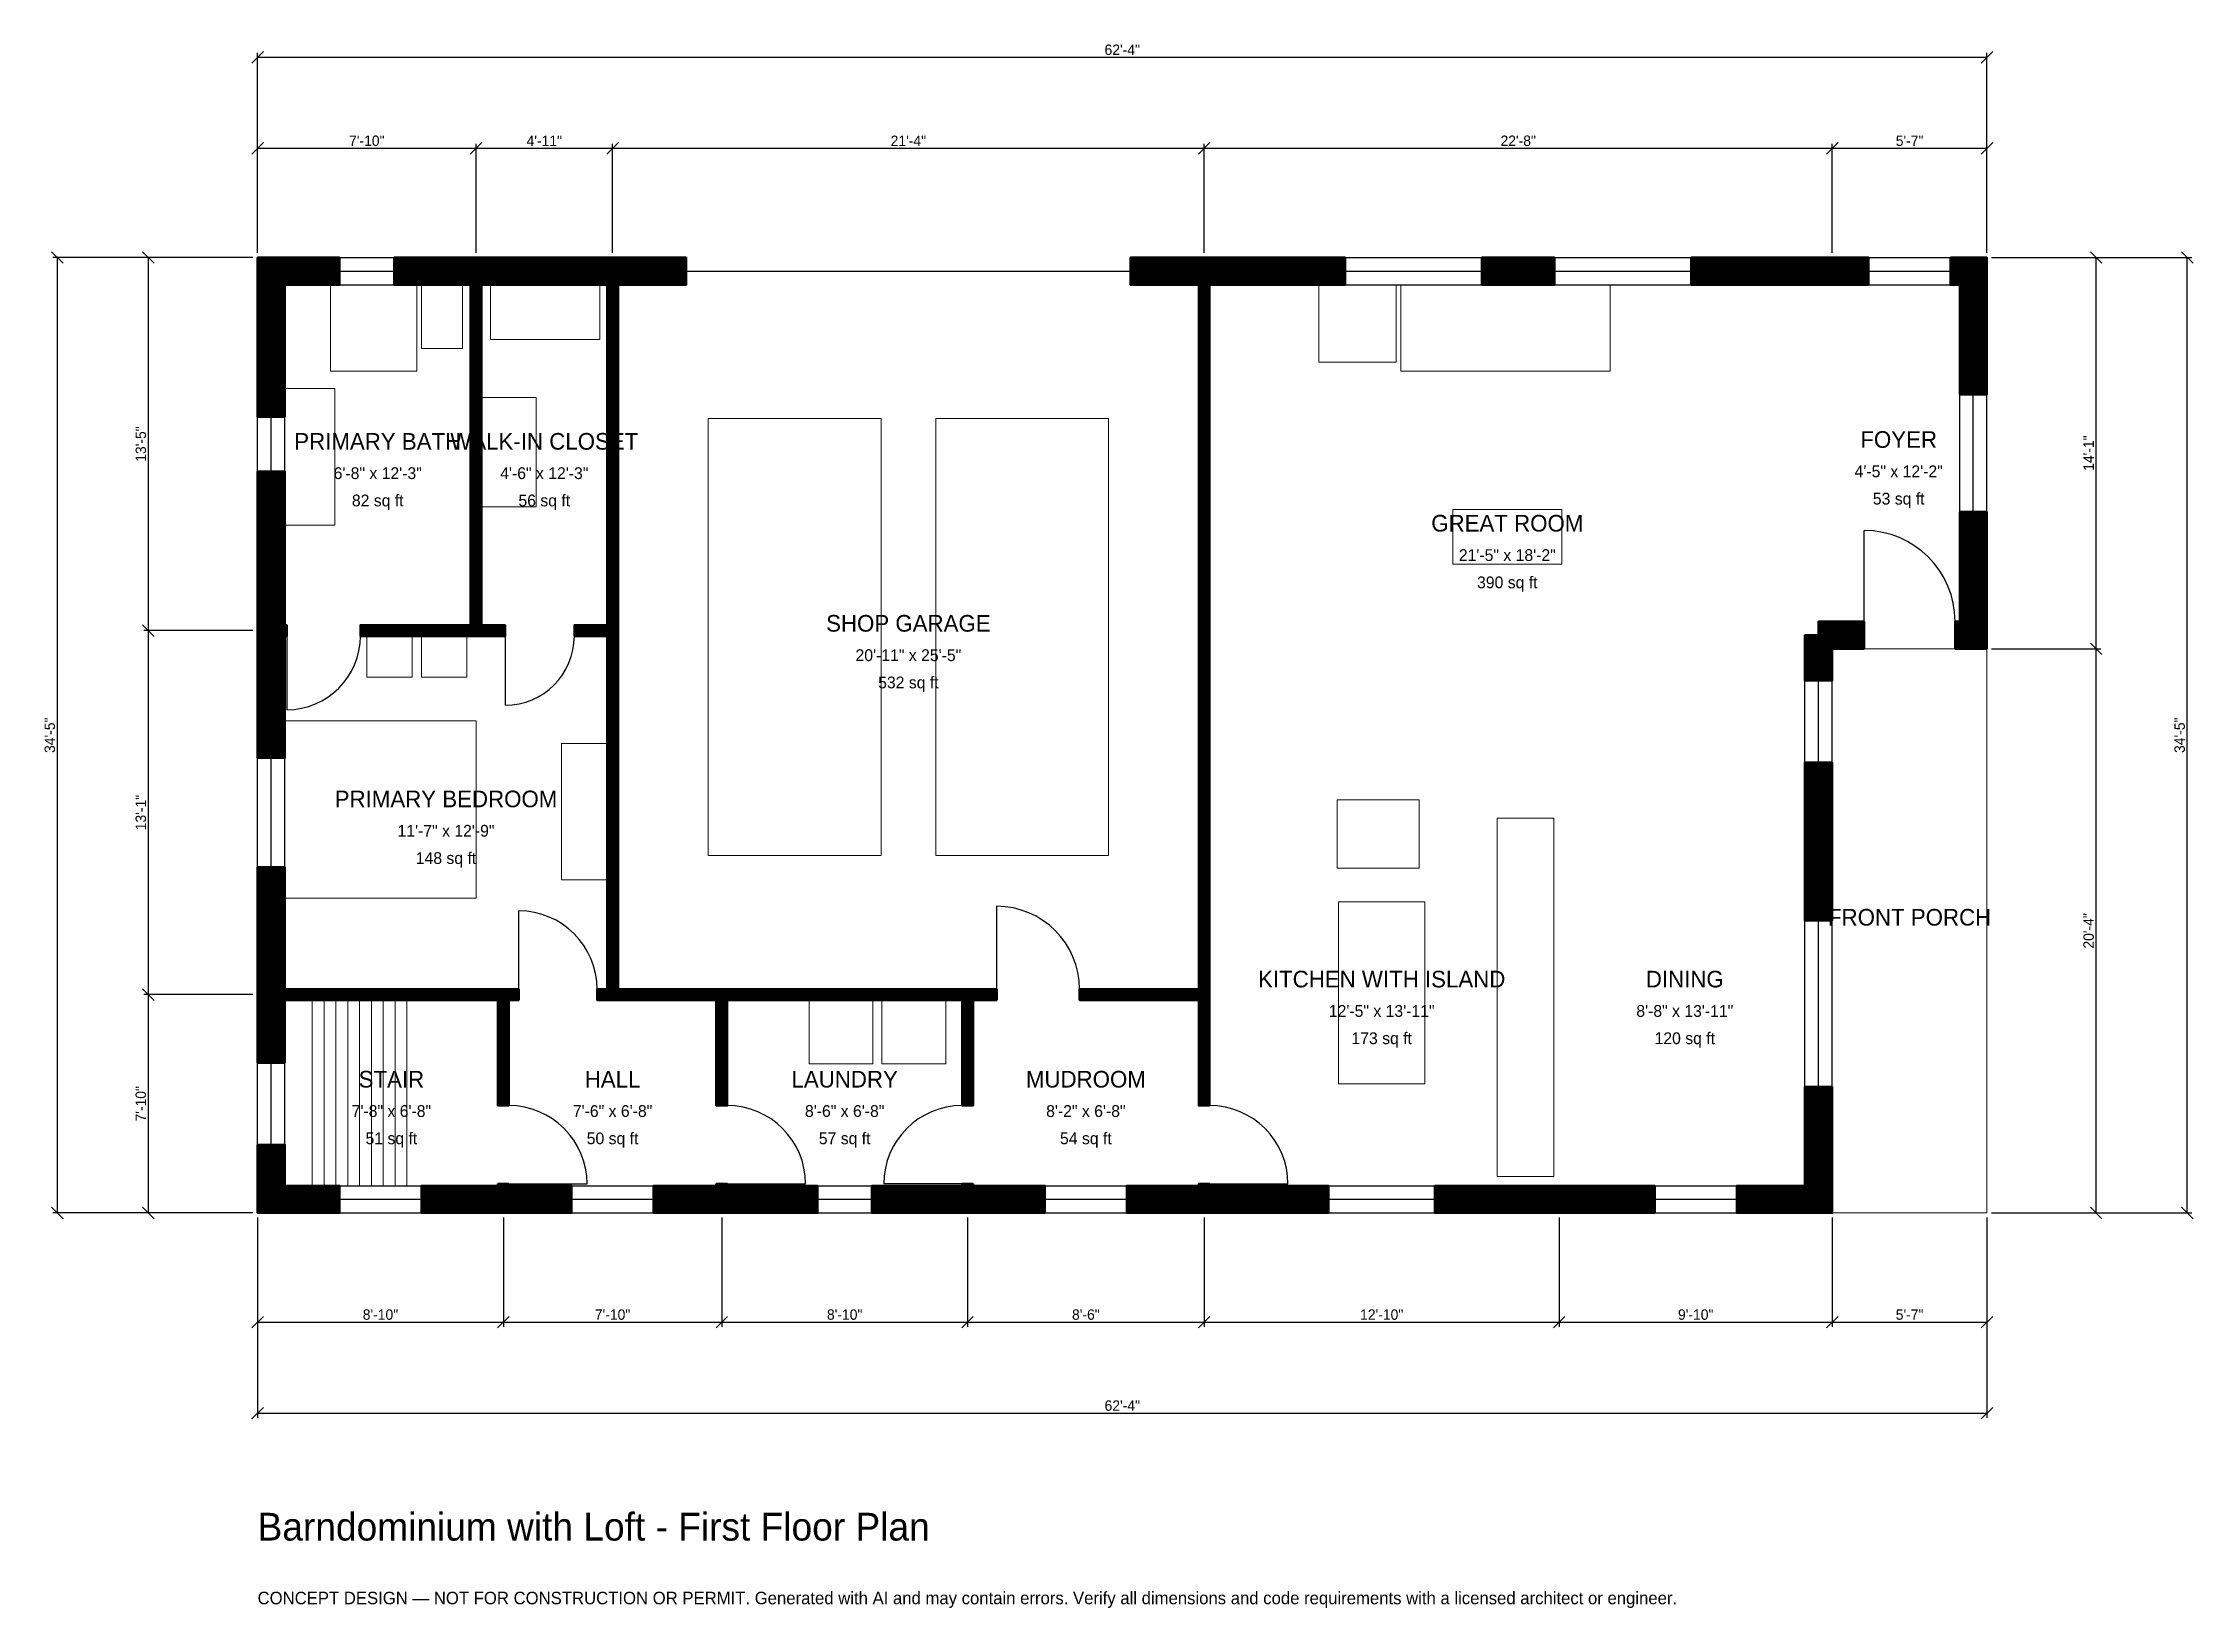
# Model space of a CAD drawing. Header units: inches. Extents: x -93 to 837, y -171 to 506.
import ezdxf
from ezdxf.enums import TextEntityAlignment as Align

# ---------------------------------------------------------------- set-up
doc = ezdxf.new("R2010")
doc.units = ezdxf.units.IN
doc.header["$MEASUREMENT"] = 0
doc.linetypes.add('DASHED', pattern=[0.6, 0.5, -0.1])
for name, color, linetype, lineweight in [('A-ANNO-DIMS', 1, 'Continuous', 13), ('A-ANNO-TEXT', 7, 'Continuous', 18), ('A-AREA-IDEN', 7, 'Continuous', 18), ('A-DOOR', 2, 'Continuous', 25), ('A-FLOR-FIXT', 9, 'Continuous', 13), ('A-FLOR-STRS', 3, 'Continuous', 18), ('A-FURN', 9, 'Continuous', 13), ('A-GLAZ', 4, 'Continuous', 25), ('A-SITE-PAVE', 8, 'Continuous', 13), ('A-WALL', 7, 'Continuous', 50), ('A-WALL-PATT', 8, 'Continuous', 13)]:
    doc.layers.add(name, color=color, linetype=linetype, lineweight=lineweight)
doc.dimstyles.new('PLAN', dxfattribs={"dimtxt": 4.5, "dimasz": 3, "dimexe": 2, "dimexo": 2, "dimgap": 1, "dimtad": 1, "dimdec": 0, "dimlunit": 4, "dimtsz": 2.5, "dimcen": 2.5, "dimclrd": 1, "dimclre": 1, "dimazin": 3, "dimtfac": 1, "dimtmove": 0, "dimatfit": 3})

msp = doc.modelspace()

# ---------------------------------------------------------------- hatches: boundary and pattern name
at = {"layer": 'A-WALL-PATT'}
h = msp.add_hatch(dxfattribs=at)
h.set_pattern_fill('ANSI31', color=8, scale=0.8)
h.paths.add_polyline_path([(194.8819, 0), (171.2598, 0), (171.2598, 11.811), (194.8819, 11.811), (198.4252, 11.811), (198.4252, 12.5984), (203.1496, 12.5984), (203.1496, 11.811), (206.6929, 11.811), (242.126, 11.811), (242.126, 0), (206.6929, 0), (203.1496, 0), (203.1496, 0), (198.4252, 0), (198.4252, 0), (194.8819, 0)])
h.paths.add_polyline_path([(112.2047, 0), (108.6614, 0), (108.6614, 0), (103.937, 0), (103.937, 0), (100.3937, 0), (70.8661, 0), (70.8661, 11.811), (100.3937, 11.811), (103.937, 11.811), (103.937, 12.5984), (108.6614, 12.5984), (108.6614, 11.811), (112.2047, 11.811), (135.8268, 11.811), (135.8268, 0), (112.2047, 0)])
h.paths.add_polyline_path([(11.811, 0), (11.811, 0), (0, 0), (0, 0), (0, 0), (0, 0), (0, 11.811), (0, 11.811), (0, 29.5276), (11.811, 29.5276), (11.811, 11.811), (35.4331, 11.811), (35.4331, 0), (11.811, 0)])
h.paths.add_polyline_path([(0, 88.5827), (0, 92.126), (0, 92.126), (0, 96.8504), (0, 96.8504), (0, 100.3937), (0, 149.6063), (11.811, 149.6063), (11.811, 100.3937), (11.811, 96.8504), (103.937, 96.8504), (108.6614, 96.8504), (112.9921, 96.8504), (112.9921, 92.126), (108.6614, 92.126), (108.6614, 46.4567), (103.937, 46.4567), (103.937, 92.126), (11.811, 92.126), (11.811, 88.5827), (11.811, 64.9606), (0, 64.9606), (0, 88.5827)])
h.paths.add_polyline_path([(0, 246.063), (0, 249.6063), (0, 249.6063), (0, 254.3307), (0, 254.3307), (0, 257.874), (0, 320.8661), (11.811, 320.8661), (11.811, 257.874), (11.811, 254.3307), (12.5984, 254.3307), (12.5984, 249.6063), (11.811, 249.6063), (11.811, 246.063), (11.811, 196.8504), (0, 196.8504), (0, 246.063)])
h.paths.add_polyline_path([(0, 401.5748), (0, 401.5748), (0, 413.3858), (0, 413.3858), (0, 413.3859), (11.811, 413.3859), (11.811, 413.3858), (35.4331, 413.3858), (35.4331, 401.5748), (11.811, 401.5748), (11.811, 344.4882), (0, 344.4882), (0, 401.5748)])
h.paths.add_polyline_path([(88.5827, 413.3858), (92.126, 413.3858), (92.126, 413.3859), (96.8504, 413.3859), (96.8504, 413.3858), (100.3937, 413.3858), (147.6378, 413.3858), (151.1811, 413.3858), (151.1811, 413.3859), (155.9055, 413.3859), (155.9055, 413.3858), (159.4488, 413.3858), (185.4331, 413.3858), (185.4331, 401.5748), (159.4488, 401.5748), (155.9055, 401.5748), (155.9055, 254.3307), (155.9055, 249.6063), (155.9055, 96.8504), (198.4252, 96.8504), (203.1496, 96.8504), (304.7244, 96.8504), (309.4488, 96.8504), (319.685, 96.8504), (319.685, 92.126), (309.4488, 92.126), (309.4488, 46.4567), (304.7244, 46.4567), (304.7244, 92.126), (203.1496, 92.126), (203.1496, 46.4567), (198.4252, 46.4567), (198.4252, 92.126), (155.9055, 92.126), (151.1811, 92.126), (146.8504, 92.126), (146.8504, 96.8504), (151.1811, 96.8504), (151.1811, 249.6063), (137.0079, 249.6063), (137.0079, 254.3307), (151.1811, 254.3307), (151.1811, 401.5748), (147.6378, 401.5748), (100.3937, 401.5748), (96.8504, 401.5748), (96.8504, 254.3307), (107.0866, 254.3307), (107.0866, 249.6063), (96.8504, 249.6063), (92.126, 249.6063), (44.4882, 249.6063), (44.4882, 254.3307), (92.126, 254.3307), (92.126, 401.5748), (88.5827, 401.5748), (59.0551, 401.5748), (59.0551, 413.3858), (88.5827, 413.3858)])
h.paths.add_polyline_path([(403.5433, 413.3858), (407.0866, 413.3858), (407.0866, 413.3859), (411.811, 413.3859), (411.811, 413.3858), (415.3543, 413.3858), (470.4724, 413.3858), (470.4724, 401.5748), (415.3543, 401.5748), (411.811, 401.5748), (411.811, 183.4646), (411.811, 178.7402), (411.811, 96.8504), (411.811, 92.126), (411.811, 46.4567), (407.0866, 46.4567), (407.0866, 92.126), (355.5118, 92.126), (355.5118, 96.8504), (407.0866, 96.8504), (407.0866, 178.7402), (407.0866, 183.4646), (407.0866, 401.5748), (403.5433, 401.5748), (377.5591, 401.5748), (377.5591, 413.3858), (403.5433, 413.3858)])
h.paths.add_polyline_path([(561.0236, 413.3858), (561.0236, 401.5748), (529.5276, 401.5748), (529.5276, 413.3858), (561.0236, 413.3858)])
h.paths.add_polyline_path([(675.1968, 413.3858), (687.0079, 413.3858), (696.8504, 413.3858), (696.8504, 401.5748), (687.0079, 401.5748), (675.1968, 401.5748), (620.0787, 401.5748), (620.0787, 413.3858), (675.1968, 413.3858)])
h.paths.add_polyline_path([(736.2205, 413.3858), (736.2205, 413.3859), (748.0315, 413.3859), (748.0315, 413.3858), (748.0315, 413.3858), (748.0315, 401.5748), (748.0315, 401.5748), (748.0315, 354.1339), (736.2205, 354.1339), (736.2205, 401.5748), (732.2835, 401.5748), (732.2835, 413.3858), (736.2205, 413.3858)])
h.paths.add_polyline_path([(748.0315, 255.9055), (748.0315, 255.9055), (748.0315, 244.0945), (748.0315, 244.0945), (748.0315, 244.0944), (736.2205, 244.0944), (736.2205, 244.0945), (734.252, 244.0945), (734.252, 255.9055), (736.2205, 255.9055), (736.2205, 303.3465), (748.0315, 303.3465), (748.0315, 255.9055)])
h.paths.add_polyline_path([(681.1024, 244.0945), (681.1024, 230.315), (669.2913, 230.315), (669.2913, 250), (675.1968, 250), (675.1968, 255.9055), (694.8819, 255.9055), (694.8819, 244.0945), (681.1024, 244.0945)])
h.paths.add_polyline_path([(681.1024, 187.0079), (681.1024, 175.1969), (681.1024, 126.5748), (669.2913, 126.5748), (669.2913, 175.1969), (669.2913, 187.0079), (669.2913, 194.8819), (681.1024, 194.8819), (681.1024, 187.0079)])
h.paths.add_polyline_path([(681.1024, 11.811), (681.1024, 11.811), (681.1024, 0), (681.1024, 0), (681.1024, 0), (669.2913, 0), (669.2913, 0), (639.7638, 0), (639.7638, 11.811), (669.2913, 11.811), (669.2913, 54.5276), (681.1024, 54.5276), (681.1024, 11.811)])
h.paths.add_polyline_path([(568.8976, 0), (557.0866, 0), (509.252, 0), (509.252, 11.811), (557.0866, 11.811), (568.8976, 11.811), (604.3307, 11.811), (604.3307, 0), (568.8976, 0)])
h.paths.add_polyline_path([(415.3543, 0), (411.811, 0), (411.811, 0), (407.0866, 0), (407.0866, 0), (403.5433, 0), (375.9843, 0), (375.9843, 11.811), (403.5433, 11.811), (407.0866, 11.811), (407.0866, 12.5984), (411.811, 12.5984), (411.811, 11.811), (415.3543, 11.811), (463.189, 11.811), (463.189, 0), (415.3543, 0)])
h.paths.add_polyline_path([(312.9921, 0), (309.4488, 0), (309.4488, 0), (304.7244, 0), (304.7244, 0), (301.1811, 0), (265.748, 0), (265.748, 11.811), (301.1811, 11.811), (304.7244, 11.811), (304.7244, 12.5984), (309.4488, 12.5984), (309.4488, 11.811), (312.9921, 11.811), (340.5512, 11.811), (340.5512, 0), (312.9921, 0)])

# ---------------------------------------------------------------- linework, layer by layer
at = {"layer": 'A-DOOR', "linetype": 'DASHED'}
msp.add_line((185.4331, 407.4803), (377.5591, 407.4803), dxfattribs=at)
at = {"layer": 'A-DOOR'}
for p, q in [((694.8819, 255.9055), (694.8819, 295.2756)), ((12.5984, 249.6063), (12.5984, 217.7165)), ((107.0866, 249.6063), (107.0866, 219.685)), ((112.9921, 96.8504), (112.9921, 130.7087)), ((319.685, 96.8504), (319.685, 132.6772)), ((108.6614, 12.5984), (142.5197, 12.5984)), ((203.1496, 12.5984), (237.0079, 12.5984)), ((304.7244, 12.5984), (270.8661, 12.5984)), ((411.811, 12.5984), (445.6693, 12.5984))]:
    msp.add_line(p, q, dxfattribs=at)
for centre, radius, start, end in [((694.8819, 255.9055), 39.3701, 0, 90), ((12.5984, 249.6063), 31.8898, 270, 360), ((107.0866, 249.6063), 29.9213, 270, 360), ((112.9921, 96.8504), 33.8583, 0, 90), ((319.685, 96.8504), 35.8268, 0, 90), ((108.6614, 12.5984), 33.8583, 0, 90), ((203.1496, 12.5984), 33.8583, 0, 90), ((304.7244, 12.5984), 33.8583, 90, 180), ((411.811, 12.5984), 33.8583, 0, 90)]:
    msp.add_arc(centre, radius, start, end, dxfattribs=at)
at = {"layer": 'A-FLOR-FIXT'}
for points in [[(31.4961, 364.1732), (68.8976, 364.1732), (68.8976, 401.5748), (31.4961, 401.5748)], [(70.8661, 374.0157), (88.5827, 374.0157), (88.5827, 401.5748), (70.8661, 401.5748)], [(11.811, 297.6378), (33.4646, 297.6378), (33.4646, 356.6929), (11.811, 356.6929)], [(536.2205, 15.748), (560.6299, 15.748), (560.6299, 170.8661), (536.2205, 170.8661)], [(467.5197, 55.9055), (504.9213, 55.9055), (504.9213, 134.6457), (467.5197, 134.6457)]]:
    msp.add_lwpolyline(points, close=True, dxfattribs=at)
at = {"layer": 'A-FLOR-STRS'}
for p, q in [((23.622, 11.811), (23.622, 92.126)), ((28.7402, 11.811), (28.7402, 92.126)), ((33.8583, 11.811), (33.8583, 92.126)), ((38.9764, 11.811), (38.9764, 92.126)), ((44.0945, 11.811), (44.0945, 92.126)), ((49.2126, 11.811), (49.2126, 92.126)), ((54.3307, 11.811), (54.3307, 92.126)), ((59.4488, 11.811), (59.4488, 92.126)), ((64.5669, 11.811), (64.5669, 92.126))]:
    msp.add_line(p, q, dxfattribs=at)
at = {"layer": 'A-FURN'}
for points in [[(100.7874, 377.9528), (148.0315, 377.9528), (148.0315, 401.5748), (100.7874, 401.5748)], [(459.0551, 368.1102), (492.5197, 368.1102), (492.5197, 401.5748), (459.0551, 401.5748)], [(494.4882, 364.1732), (585.0394, 364.1732), (585.0394, 401.5748), (494.4882, 401.5748)], [(96.8504, 305.5118), (120.4724, 305.5118), (120.4724, 352.7559), (96.8504, 352.7559)], [(194.8819, 154.7244), (269.685, 154.7244), (269.685, 343.7008), (194.8819, 343.7008)], [(293.3071, 154.7244), (368.1102, 154.7244), (368.1102, 343.7008), (293.3071, 343.7008)], [(516.9291, 280.7087), (564.1732, 280.7087), (564.1732, 304.3307), (516.9291, 304.3307)], [(47.2441, 231.8898), (66.9291, 231.8898), (66.9291, 249.6063), (47.2441, 249.6063)], [(70.8661, 231.8898), (90.5512, 231.8898), (90.5512, 249.6063), (70.8661, 249.6063)], [(11.811, 136.2205), (94.4882, 136.2205), (94.4882, 212.9921), (11.811, 212.9921)], [(131.4961, 144.0945), (151.1811, 144.0945), (151.1811, 203.1496), (131.4961, 203.1496)], [(466.9291, 149.2126), (502.3622, 149.2126), (502.3622, 178.7402), (466.9291, 178.7402)], [(238.5827, 64.5669), (266.1417, 64.5669), (266.1417, 92.126), (238.5827, 92.126)], [(270.0787, 64.5669), (297.6378, 64.5669), (297.6378, 92.126), (270.0787, 92.126)]]:
    msp.add_lwpolyline(points, close=True, dxfattribs=at)
at = {"layer": 'A-GLAZ'}
for p, q in [((35.4331, 413.3858), (59.0551, 413.3858)), ((470.4724, 413.3858), (529.5276, 413.3858)), ((561.0236, 413.3858), (620.0787, 413.3858)), ((696.8504, 413.3858), (732.2835, 413.3858)), ((35.4331, 407.4803), (59.0551, 407.4803)), ((35.4331, 401.5748), (59.0551, 401.5748)), ((470.4724, 407.4803), (529.5276, 407.4803)), ((470.4724, 401.5748), (529.5276, 401.5748)), ((561.0236, 407.4803), (620.0787, 407.4803)), ((561.0236, 401.5748), (620.0787, 401.5748)), ((696.8504, 407.4803), (732.2835, 407.4803)), ((696.8504, 401.5748), (732.2835, 401.5748)), ((736.2205, 303.3465), (736.2205, 354.1339)), ((742.126, 303.3465), (742.126, 354.1339)), ((748.0315, 303.3465), (748.0315, 354.1339)), ((0, 320.8661), (0, 344.4882)), ((5.9055, 320.8661), (5.9055, 344.4882)), ((11.811, 320.8661), (11.811, 344.4882)), ((669.2913, 194.8819), (669.2913, 230.315)), ((675.1968, 194.8819), (675.1968, 230.315)), ((681.1024, 194.8819), (681.1024, 230.315)), ((0, 149.6063), (0, 196.8504)), ((5.9055, 149.6063), (5.9055, 196.8504)), ((11.811, 149.6063), (11.811, 196.8504)), ((669.2913, 54.5276), (669.2913, 126.5748)), ((675.1968, 54.5276), (675.1968, 126.5748)), ((681.1024, 54.5276), (681.1024, 126.5748)), ((0, 29.5276), (0, 64.9606)), ((5.9055, 29.5276), (5.9055, 64.9606)), ((11.811, 29.5276), (11.811, 64.9606)), ((35.4331, 11.811), (70.8661, 11.811)), ((135.8268, 11.811), (171.2598, 11.811)), ((242.126, 11.811), (265.748, 11.811)), ((340.5512, 11.811), (375.9843, 11.811)), ((463.189, 11.811), (509.252, 11.811)), ((604.3307, 11.811), (639.7638, 11.811)), ((35.4331, 5.9055), (70.8661, 5.9055)), ((35.4331, 0), (70.8661, 0)), ((135.8268, 5.9055), (171.2598, 5.9055)), ((135.8268, 0), (171.2598, 0)), ((242.126, 5.9055), (265.748, 5.9055)), ((242.126, 0), (265.748, 0)), ((340.5512, 5.9055), (375.9843, 5.9055)), ((340.5512, 0), (375.9843, 0)), ((463.189, 5.9055), (509.252, 5.9055)), ((463.189, 0), (509.252, 0)), ((604.3307, 5.9055), (639.7638, 5.9055)), ((604.3307, 0), (639.7638, 0))]:
    msp.add_line(p, q, dxfattribs=at)
at = {"layer": 'A-SITE-PAVE', "linetype": 'DASHED'}
msp.add_lwpolyline([(681.1024, 0), (748.0315, 0), (748.0315, 244.0945), (681.1024, 244.0945)], close=True, dxfattribs=at)
at = {"layer": 'A-WALL'}
for points in [[(0, 401.5748), (0, 401.5748), (0, 413.3858), (0, 413.3858), (0, 413.3859), (11.811, 413.3859), (11.811, 413.3858), (35.4331, 413.3858), (35.4331, 401.5748), (11.811, 401.5748), (11.811, 344.4882), (0, 344.4882), (0, 401.5748)], [(88.5827, 413.3858), (92.126, 413.3858), (92.126, 413.3859), (96.8504, 413.3859), (96.8504, 413.3858), (100.3937, 413.3858), (147.6378, 413.3858), (151.1811, 413.3858), (151.1811, 413.3859), (155.9055, 413.3859), (155.9055, 413.3858), (159.4488, 413.3858), (185.4331, 413.3858), (185.4331, 401.5748), (159.4488, 401.5748), (155.9055, 401.5748), (155.9055, 254.3307), (155.9055, 249.6063), (155.9055, 96.8504), (198.4252, 96.8504), (203.1496, 96.8504), (304.7244, 96.8504), (309.4488, 96.8504), (319.685, 96.8504), (319.685, 92.126), (309.4488, 92.126), (309.4488, 46.4567), (304.7244, 46.4567), (304.7244, 92.126), (203.1496, 92.126), (203.1496, 46.4567), (198.4252, 46.4567), (198.4252, 92.126), (155.9055, 92.126), (151.1811, 92.126), (146.8504, 92.126), (146.8504, 96.8504), (151.1811, 96.8504), (151.1811, 249.6063), (137.0079, 249.6063), (137.0079, 254.3307), (151.1811, 254.3307), (151.1811, 401.5748), (147.6378, 401.5748), (100.3937, 401.5748), (96.8504, 401.5748), (96.8504, 254.3307), (107.0866, 254.3307), (107.0866, 249.6063), (96.8504, 249.6063), (92.126, 249.6063), (44.4882, 249.6063), (44.4882, 254.3307), (92.126, 254.3307), (92.126, 401.5748), (88.5827, 401.5748), (59.0551, 401.5748), (59.0551, 413.3858), (88.5827, 413.3858)], [(403.5433, 413.3858), (407.0866, 413.3858), (407.0866, 413.3859), (411.811, 413.3859), (411.811, 413.3858), (415.3543, 413.3858), (470.4724, 413.3858), (470.4724, 401.5748), (415.3543, 401.5748), (411.811, 401.5748), (411.811, 183.4646), (411.811, 178.7402), (411.811, 96.8504), (411.811, 92.126), (411.811, 46.4567), (407.0866, 46.4567), (407.0866, 92.126), (355.5118, 92.126), (355.5118, 96.8504), (407.0866, 96.8504), (407.0866, 178.7402), (407.0866, 183.4646), (407.0866, 401.5748), (403.5433, 401.5748), (377.5591, 401.5748), (377.5591, 413.3858), (403.5433, 413.3858)], [(561.0236, 413.3858), (561.0236, 401.5748), (529.5276, 401.5748), (529.5276, 413.3858), (561.0236, 413.3858)], [(675.1968, 413.3858), (687.0079, 413.3858), (696.8504, 413.3858), (696.8504, 401.5748), (687.0079, 401.5748), (675.1968, 401.5748), (620.0787, 401.5748), (620.0787, 413.3858), (675.1968, 413.3858)], [(736.2205, 413.3858), (736.2205, 413.3859), (748.0315, 413.3859), (748.0315, 413.3858), (748.0315, 413.3858), (748.0315, 401.5748), (748.0315, 401.5748), (748.0315, 354.1339), (736.2205, 354.1339), (736.2205, 401.5748), (732.2835, 401.5748), (732.2835, 413.3858), (736.2205, 413.3858)], [(0, 246.063), (0, 249.6063), (0, 249.6063), (0, 254.3307), (0, 254.3307), (0, 257.874), (0, 320.8661), (11.811, 320.8661), (11.811, 257.874), (11.811, 254.3307), (12.5984, 254.3307), (12.5984, 249.6063), (11.811, 249.6063), (11.811, 246.063), (11.811, 196.8504), (0, 196.8504), (0, 246.063)], [(748.0315, 255.9055), (748.0315, 255.9055), (748.0315, 244.0945), (748.0315, 244.0945), (748.0315, 244.0944), (736.2205, 244.0944), (736.2205, 244.0945), (734.252, 244.0945), (734.252, 255.9055), (736.2205, 255.9055), (736.2205, 303.3465), (748.0315, 303.3465), (748.0315, 255.9055)], [(681.1024, 244.0945), (681.1024, 230.315), (669.2913, 230.315), (669.2913, 250), (675.1968, 250), (675.1968, 255.9055), (694.8819, 255.9055), (694.8819, 244.0945), (681.1024, 244.0945)], [(681.1024, 187.0079), (681.1024, 175.1969), (681.1024, 126.5748), (669.2913, 126.5748), (669.2913, 175.1969), (669.2913, 187.0079), (669.2913, 194.8819), (681.1024, 194.8819), (681.1024, 187.0079)], [(0, 88.5827), (0, 92.126), (0, 92.126), (0, 96.8504), (0, 96.8504), (0, 100.3937), (0, 149.6063), (11.811, 149.6063), (11.811, 100.3937), (11.811, 96.8504), (103.937, 96.8504), (108.6614, 96.8504), (112.9921, 96.8504), (112.9921, 92.126), (108.6614, 92.126), (108.6614, 46.4567), (103.937, 46.4567), (103.937, 92.126), (11.811, 92.126), (11.811, 88.5827), (11.811, 64.9606), (0, 64.9606), (0, 88.5827)], [(681.1024, 11.811), (681.1024, 11.811), (681.1024, 0), (681.1024, 0), (681.1024, 0), (669.2913, 0), (669.2913, 0), (639.7638, 0), (639.7638, 11.811), (669.2913, 11.811), (669.2913, 54.5276), (681.1024, 54.5276), (681.1024, 11.811)], [(11.811, 0), (11.811, 0), (0, 0), (0, 0), (0, 0), (0, 0), (0, 11.811), (0, 11.811), (0, 29.5276), (11.811, 29.5276), (11.811, 11.811), (35.4331, 11.811), (35.4331, 0), (11.811, 0)], [(112.2047, 0), (108.6614, 0), (108.6614, 0), (103.937, 0), (103.937, 0), (100.3937, 0), (70.8661, 0), (70.8661, 11.811), (100.3937, 11.811), (103.937, 11.811), (103.937, 12.5984), (108.6614, 12.5984), (108.6614, 11.811), (112.2047, 11.811), (135.8268, 11.811), (135.8268, 0), (112.2047, 0)], [(194.8819, 0), (171.2598, 0), (171.2598, 11.811), (194.8819, 11.811), (198.4252, 11.811), (198.4252, 12.5984), (203.1496, 12.5984), (203.1496, 11.811), (206.6929, 11.811), (242.126, 11.811), (242.126, 0), (206.6929, 0), (203.1496, 0), (203.1496, 0), (198.4252, 0), (198.4252, 0), (194.8819, 0)], [(312.9921, 0), (309.4488, 0), (309.4488, 0), (304.7244, 0), (304.7244, 0), (301.1811, 0), (265.748, 0), (265.748, 11.811), (301.1811, 11.811), (304.7244, 11.811), (304.7244, 12.5984), (309.4488, 12.5984), (309.4488, 11.811), (312.9921, 11.811), (340.5512, 11.811), (340.5512, 0), (312.9921, 0)], [(415.3543, 0), (411.811, 0), (411.811, 0), (407.0866, 0), (407.0866, 0), (403.5433, 0), (375.9843, 0), (375.9843, 11.811), (403.5433, 11.811), (407.0866, 11.811), (407.0866, 12.5984), (411.811, 12.5984), (411.811, 11.811), (415.3543, 11.811), (463.189, 11.811), (463.189, 0), (415.3543, 0)], [(568.8976, 0), (557.0866, 0), (509.252, 0), (509.252, 11.811), (557.0866, 11.811), (568.8976, 11.811), (604.3307, 11.811), (604.3307, 0), (568.8976, 0)]]:
    msp.add_lwpolyline(points, close=True, dxfattribs=at)

# ---------------------------------------------------------------- texts
at = {"layer": 'A-ANNO-TEXT'}
for s, height, p in [('Barndominium with Loft - First Floor Plan', 12, (0, -141.7323)), ('CONCEPT DESIGN — NOT FOR CONSTRUCTION OR PERMIT. Generated with AI and may contain errors. Verify all dimensions and code requirements with a licensed architect or engineer.', 5.4, (0, -169.2913))]:
    msp.add_text(s, height=height, dxfattribs=at).set_placement(p)
at = {"layer": 'A-AREA-IDEN'}
for s, height, p in [('PRIMARY BATH', 7.2, (51.9685, 333.8583)), ('WALK-IN CLOSET', 7.2, (124.0157, 333.8583)), ('FOYER', 7.2, (709.8425, 334.6457)), ('6\'-8" x 12\'-3"', 5.1, (51.9685, 320.0787)), ('4\'-6" x 12\'-3"', 5.1, (124.0157, 320.0787)), ('4\'-5" x 12\'-2"', 5.1, (709.8425, 320.8661)), ('82 sq ft', 5.1, (51.9685, 308.2677)), ('56 sq ft', 5.1, (124.0157, 308.2677)), ('53 sq ft', 5.1, (709.8425, 309.0551)), ('GREAT ROOM', 7.2, (540.5512, 298.4252)), ('21\'-5" x 18\'-2"', 5.1, (540.5512, 284.6457)), ('390 sq ft', 5.1, (540.5512, 272.8346)), ('SHOP GARAGE', 7.2, (281.4961, 255.1181)), ('20\'-11" x 25\'-5"', 5.1, (281.4961, 241.3386)), ('532 sq ft', 5.1, (281.4961, 229.5276)), ('PRIMARY BEDROOM', 7.2, (81.4961, 179.1339)), ('11\'-7" x 12\'-9"', 5.1, (81.4961, 165.3543)), ('148 sq ft', 5.1, (81.4961, 153.5433)), ('FRONT PORCH', 7.2, (714.5669, 127.9528)), ('KITCHEN WITH ISLAND', 7.2, (486.2205, 101.1811)), ('DINING', 7.2, (617.3228, 101.1811)), ('12\'-5" x 13\'-11"', 5.1, (486.2205, 87.4016)), ('8\'-8" x 13\'-11"', 5.1, (617.3228, 87.4016)), ('173 sq ft', 5.1, (486.2205, 75.5906)), ('120 sq ft', 5.1, (617.3228, 75.5906)), ('STAIR', 7.2, (57.874, 57.874)), ('HALL', 7.2, (153.5433, 57.874)), ('LAUNDRY', 7.2, (253.937, 57.874)), ('MUDROOM', 7.2, (358.2677, 57.874)), ('7\'-8" x 6\'-8"', 5.1, (57.874, 44.0945)), ('7\'-6" x 6\'-8"', 5.1, (153.5433, 44.0945)), ('8\'-6" x 6\'-8"', 5.1, (253.937, 44.0945)), ('8\'-2" x 6\'-8"', 5.1, (358.2677, 44.0945)), ('51 sq ft', 5.1, (57.874, 32.2835)), ('50 sq ft', 5.1, (153.5433, 32.2835)), ('57 sq ft', 5.1, (253.937, 32.2835)), ('54 sq ft', 5.1, (358.2677, 32.2835))]:
    msp.add_text(s, height=height, dxfattribs=at).set_placement(p, align=Align.MIDDLE_CENTER)

# ---------------------------------------------------------------- dimensions: what is measured, and where the dimension line sits
at = {"layer": 'A-ANNO-DIMS'}
for base, p1, p2, text in [((0, 500), (0, 413.3858), (748.0315, 413.3858), '62\'-4"'), ((0, 460.6299), (0, 413.3858), (94.4882, 413.3858), '7\'-10"'), ((94.4882, 460.6299), (94.4882, 413.3858), (153.5433, 413.3858), '4\'-11"'), ((153.5433, 460.6299), (153.5433, 413.3858), (409.4488, 413.3858), '21\'-4"'), ((409.4488, 460.6299), (409.4488, 413.3858), (681.1024, 413.3858), '22\'-8"'), ((681.1024, 460.6299), (681.1024, 413.3858), (748.0315, 413.3858), '5\'-7"'), ((0, -47.2441), (0, 0), (106.2992, 0), '8\'-10"'), ((0, -86.6142), (0, 0), (748.0315, 0), '62\'-4"'), ((106.2992, -47.2441), (106.2992, 0), (200.7874, 0), '7\'-10"'), ((200.7874, -47.2441), (200.7874, 0), (307.0866, 0), '8\'-10"'), ((307.0866, -47.2441), (307.0866, 0), (409.4488, 0), '8\'-6"'), ((409.4488, -47.2441), (409.4488, 0), (562.9921, 0), '12\'-10"'), ((562.9921, -47.2441), (562.9921, 0), (681.1024, 0), '9\'-10"'), ((681.1024, -47.2441), (681.1024, 0), (748.0315, 0), '5\'-7"')]:
    msp.add_linear_dim(base=base, p1=p1, p2=p2, text=text, dimstyle='PLAN', dxfattribs=at).render()
for base, p1, p2, text in [((-86.6142, 0), (0, 0), (0, 413.3858), '34\'-5"'), ((-47.2441, 251.9685), (0, 251.9685), (0, 413.3858), '13\'-5"'), ((795.2756, 244.0945), (748.0315, 244.0945), (748.0315, 413.3858), '14\'-1"'), ((834.6457, 0), (748.0315, 0), (748.0315, 413.3858), '34\'-5"'), ((-47.2441, 94.4882), (0, 94.4882), (0, 251.9685), '13\'-1"'), ((795.2756, 0), (748.0315, 0), (748.0315, 244.0945), '20\'-4"'), ((-47.2441, 0), (0, 0), (0, 94.4882), '7\'-10"')]:
    msp.add_linear_dim(base=base, p1=p1, p2=p2, angle=90, text=text, dimstyle='PLAN', dxfattribs=at).render()

doc.saveas('drawing.dxf')
